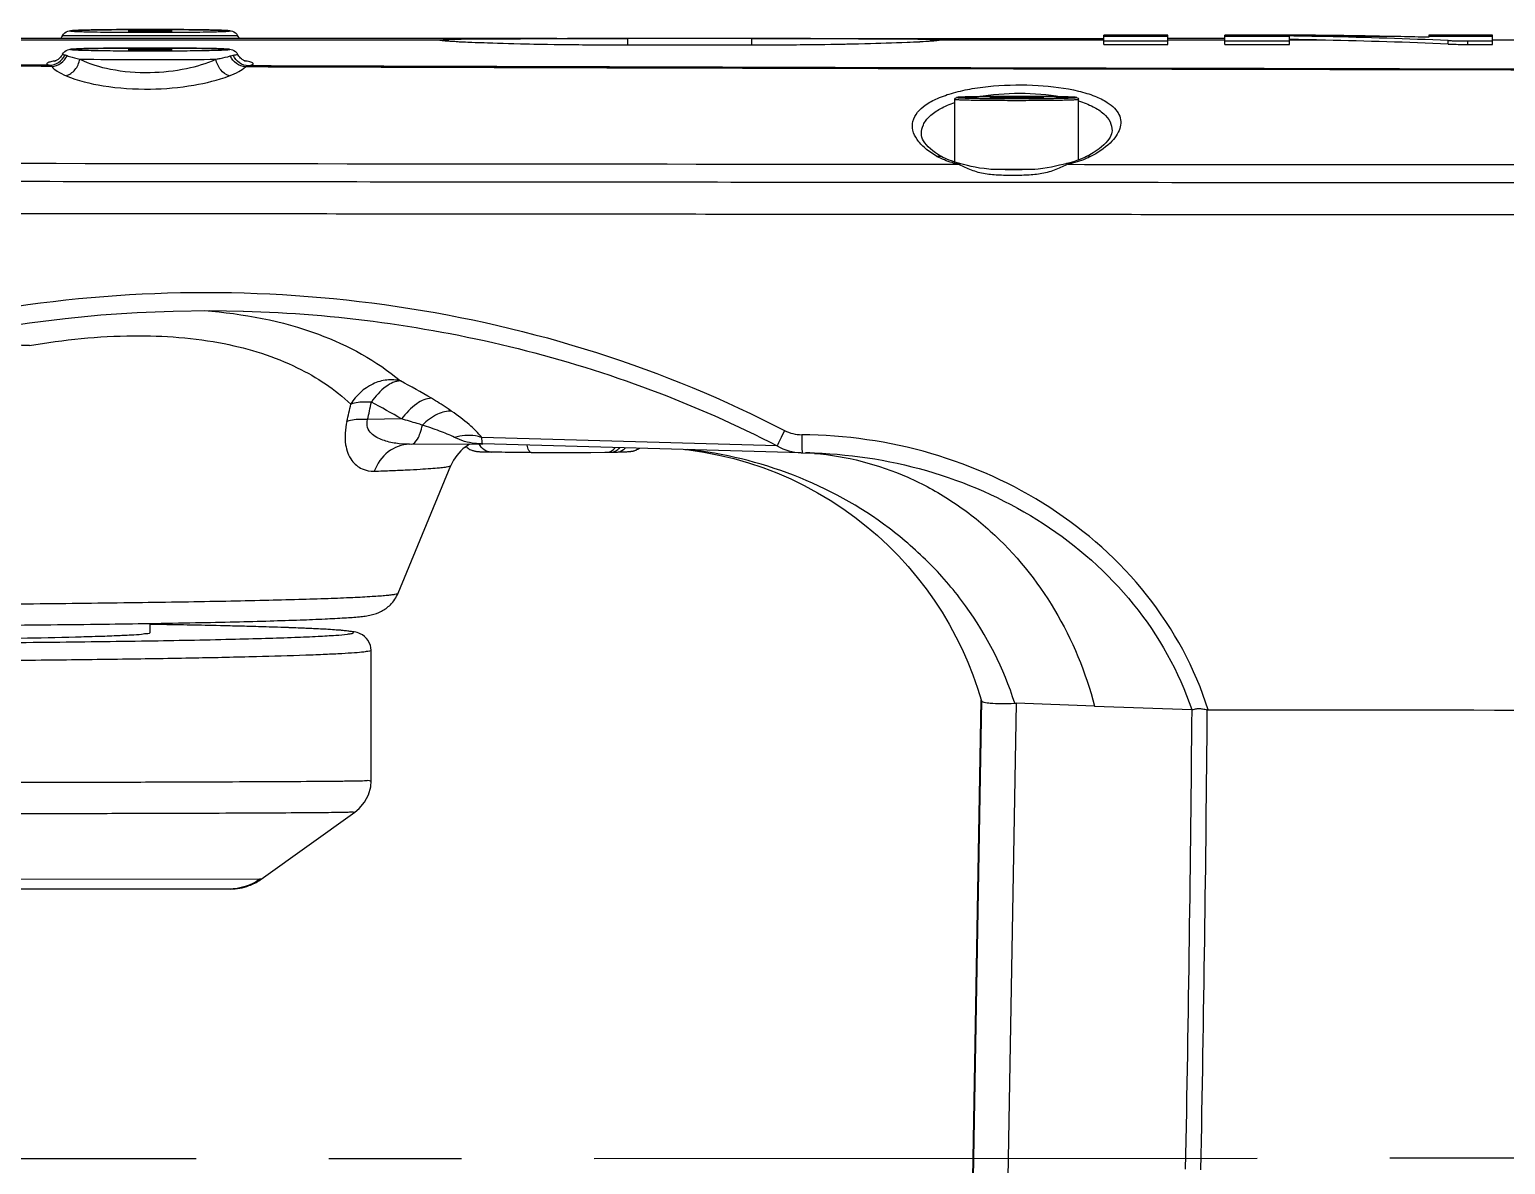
# Model space of a CAD drawing. Header units: millimetres. Extents: x 5828 to 6704, y 123 to 421.
# Drawn here: x 6379.491 to 6383.664, y 302.516 to 305.724 of the extents above; entities that cross this region are included whole.
import ezdxf

# ---------------------------------------------------------------- set-up
doc = ezdxf.new("R2010")
doc.units = ezdxf.units.MM
doc.linetypes.add('CENTER', pattern=[0.6, 0.375, -0.075, 0.075, -0.075])
doc.layers.add('中心线', color=7, linetype='Continuous')
doc.layers.add('外形图', color=7, linetype='Continuous')

msp = doc.modelspace()

# ---------------------------------------------------------------- linework, layer by layer
at = {"layer": '中心线', "linetype": 'CENTER', "ltscale": 5}
msp.add_line((6372.0871, 302.5292), (6422.6313, 302.5511), dxfattribs=at)
at = {"layer": '外形图', "linetype": 'ByBlock'}
for p, q in [((6380.982, 305.6984), (6378.4102, 305.6985)), ((6380.982, 305.6984), (6381.0124, 305.6984)), ((6381.6988, 305.6984), (6381.0124, 305.6984)), ((6381.0124, 305.6984), (6381.182, 305.6984)), ((6381.182, 305.6984), (6381.182, 305.6798)), ((6381.532, 305.6984), (6381.532, 305.6798)), ((6381.532, 305.6984), (6381.6988, 305.6984)), ((6381.6988, 305.6984), (6381.7318, 305.6984)), ((6381.7318, 305.6984), (6382.5284, 305.6984)), ((6382.5284, 305.6822), (6382.5284, 305.7083)), ((6382.7089, 305.7083), (6382.5284, 305.7083)), ((6382.7089, 305.7041), (6382.5284, 305.7041)), ((6382.7089, 305.6822), (6382.7089, 305.7083)), ((6382.8704, 305.6984), (6382.7089, 305.6984)), ((6382.8704, 305.6821), (6382.8704, 305.7083)), ((6382.9679, 305.7083), (6382.8704, 305.7083)), ((6383.0529, 305.7041), (6382.8704, 305.7041)), ((6383.0529, 305.6821), (6383.0529, 305.706)), ((6383.368, 305.7041), (6383.1546, 305.7041)), ((6383.4467, 305.7083), (6383.4467, 305.7022)), ((6383.6272, 305.7083), (6383.4467, 305.7083)), ((6383.6272, 305.7041), (6383.4467, 305.7041)), ((6383.6272, 305.6822), (6383.6272, 305.7083)), ((6380.651, 305.6941), (6378.5841, 305.6941)), ((6380.68, 305.6908), (6380.6768, 305.6911)), ((6380.6838, 305.6905), (6380.68, 305.6908)), ((6380.6883, 305.6902), (6380.6838, 305.6905)), ((6380.6934, 305.6899), (6380.6883, 305.6902)), ((6380.7025, 305.6893), (6380.6934, 305.6899)), ((6380.7132, 305.6888), (6380.7025, 305.6893)), ((6380.7305, 305.6879), (6380.7132, 305.6888)), ((6380.7514, 305.687), (6380.7305, 305.6879)), ((6380.7765, 305.6861), (6380.7514, 305.687)), ((6380.8143, 305.6849), (6380.7765, 305.6861)), ((6380.8604, 305.6836), (6380.8143, 305.6849)), ((6380.9043, 305.6826), (6380.8604, 305.6836)), ((6380.9554, 305.6816), (6380.9043, 305.6826)), ((6381.0146, 305.6808), (6380.9554, 305.6816)), ((6381.065, 305.6803), (6381.0146, 305.6808)), ((6381.1211, 305.68), (6381.065, 305.6803)), ((6381.182, 305.6798), (6381.1211, 305.68)), ((6381.5557, 305.6799), (6381.182, 305.6798)), ((6381.6027, 305.68), (6381.5557, 305.6799)), ((6381.6461, 305.6803), (6381.6027, 305.68)), ((6381.7047, 305.6809), (6381.6461, 305.6803)), ((6381.7564, 305.6816), (6381.7047, 305.6809)), ((6381.8017, 305.6824), (6381.7564, 305.6816)), ((6381.8526, 305.6836), (6381.8017, 305.6824)), ((6381.8942, 305.6847), (6381.8526, 305.6836)), ((6381.9282, 305.6858), (6381.8942, 305.6847)), ((6381.9561, 305.6868), (6381.9282, 305.6858)), ((6381.9789, 305.6877), (6381.9561, 305.6868)), ((6381.997, 305.6886), (6381.9789, 305.6877)), ((6382.0079, 305.6892), (6381.997, 305.6886)), ((6382.0171, 305.6897), (6382.0079, 305.6892)), ((6382.0247, 305.6901), (6382.0171, 305.6897)), ((6382.029, 305.6904), (6382.0247, 305.6901)), ((6382.0328, 305.6907), (6382.029, 305.6904)), ((6382.0361, 305.691), (6382.0328, 305.6907)), ((6382.0388, 305.6912), (6382.0361, 305.691)), ((6382.041, 305.6914), (6382.0388, 305.6912)), ((6382.5284, 305.6941), (6382.063, 305.6941)), ((6382.5284, 305.6922), (6382.7089, 305.6922)), ((6382.5284, 305.6822), (6382.7089, 305.6822)), ((6382.8704, 305.6941), (6382.7089, 305.6941)), ((6382.8704, 305.6921), (6383.0529, 305.6921)), ((6382.8704, 305.6821), (6383.0529, 305.6821)), ((6383.1546, 305.6941), (6383.0529, 305.6941)), ((6383.5015, 305.683), (6383.5015, 305.693)), ((6383.5577, 305.6921), (6383.6272, 305.6922)), ((6383.5577, 305.6821), (6383.5577, 305.6921)), ((6383.5577, 305.6821), (6383.6272, 305.6822)), ((6383.7458, 305.6941), (6383.6272, 305.6941)), ((6382.2075, 305.5328), (6382.282, 305.5335)), ((6382.2075, 305.5313), (6382.2075, 305.5328)), ((6382.282, 305.5305), (6382.2075, 305.5313)), ((6382.282, 305.5335), (6382.282, 305.5305)), ((6382.282, 305.5335), (6382.3564, 305.5328)), ((6382.3564, 305.5313), (6382.282, 305.5305)), ((6382.3564, 305.5328), (6382.3564, 305.5313)), ((6382.107, 305.3496), (6382.107, 305.527)), ((6382.457, 305.3554), (6382.457, 305.527)), ((6382.1046, 305.3503), (6382.1069, 305.3503)), ((6380.0946, 304.9283), (6380.0963, 304.9282)), ((6380.5428, 304.6232), (6380.4469, 304.6217)), ((6381.6052, 304.5472), (6380.7697, 304.5705)), ((6380.565, 304.5519), (6380.5657, 304.5519)), ((6380.5658, 304.5519), (6380.7697, 304.553)), ((6380.723, 304.5437), (6380.7352, 304.5528)), ((6380.7697, 304.553), (6380.7722, 304.553)), ((6381.6728, 304.5278), (6380.7722, 304.553)), ((6380.777, 304.5302), (6380.7827, 304.5301)), ((6380.7827, 304.5301), (6380.7958, 304.5297)), ((6380.9097, 304.5282), (6380.934, 304.5281)), ((6380.934, 304.5281), (6380.9991, 304.5282)), ((6380.9991, 304.5282), (6381.078, 304.5287)), ((6381.078, 304.5287), (6381.1171, 304.5291)), ((6381.1171, 304.5291), (6381.1351, 304.5294)), ((6381.1615, 304.53), (6381.1687, 304.5303)), ((6381.1687, 304.5303), (6381.1728, 304.5304)), ((6381.1728, 304.5304), (6381.1764, 304.5306)), ((6381.1764, 304.5306), (6381.1796, 304.5308)), ((6381.1796, 304.5308), (6381.1824, 304.5309)), ((6381.6713, 304.5284), (6381.6726, 304.5284)), ((6381.6726, 304.5284), (6381.6728, 304.5284)), ((6381.6726, 304.5278), (6381.7108, 304.527)), ((6380.5331, 304.1309), (6380.6823, 304.4916)), ((6379.832, 304.0193), (6379.832, 304.0453)), ((6379.9237, 304.0409), (6379.9007, 304.0414)), ((6380.457, 303.6007), (6380.457, 303.9693)), ((6382.1354, 301.1948), (6382.1814, 303.8287)), ((6382.182, 303.8271), (6382.1354, 301.1599)), ((6382.2801, 303.8196), (6382.2335, 301.1524)), ((6382.5019, 303.8115), (6382.2801, 303.8196)), ((6382.5019, 303.8115), (6382.7775, 303.8015)), ((6380.1461, 303.3224), (6380.4112, 303.5117)), ((6380.142, 303.3223), (6379.2444, 303.3215)), ((6380.132, 303.3135), (6380.1461, 303.3224)), ((6380.1461, 303.3224), (6380.142, 303.3223)), ((6380.0589, 303.2944), (6377.8609, 303.2944)), ((6380.1114, 303.304), (6380.132, 303.3135))]:
    msp.add_line(p, q, dxfattribs=at)
for points in [[(6379.5844, 305.707), (6379.5827, 305.704), (6379.5803, 305.7005), (6379.5786, 305.6984)], [(6380.0853, 305.6984), (6380.0836, 305.7005), (6380.0812, 305.704), (6380.0795, 305.707)], [(6379.5845, 305.6547), (6379.5829, 305.6519), (6379.5807, 305.6487), (6379.5784, 305.6459), (6379.5761, 305.6435), (6379.5739, 305.6414), (6379.5719, 305.6397), (6379.57, 305.6384), (6379.5682, 305.6372), (6379.5666, 305.6363), (6379.5651, 305.6355), (6379.5639, 305.6349), (6379.5629, 305.6345), (6379.5623, 305.6343), (6379.5619, 305.6342), (6379.5618, 305.6341)], [(6380.102, 305.6342), (6380.1021, 305.6341), (6380.102, 305.6342), (6380.1015, 305.6343), (6380.1008, 305.6346), (6380.0999, 305.635), (6380.0987, 305.6356), (6380.0973, 305.6363), (6380.0956, 305.6373), (6380.0939, 305.6384), (6380.0919, 305.6398), (6380.0899, 305.6415), (6380.0877, 305.6436), (6380.0855, 305.646), (6380.0832, 305.6488), (6380.081, 305.652), (6380.0794, 305.6547)], [(6380.6768, 305.6911), (6380.6742, 305.6913), (6380.6732, 305.6914), (6380.6723, 305.6915), (6380.6716, 305.6916), (6380.671, 305.6916), (6380.6706, 305.6917), (6380.6703, 305.6917), (6380.6703, 305.6917)], [(6382.0437, 305.6917), (6382.0437, 305.6917), (6382.0437, 305.6917), (6382.0435, 305.6917), (6382.0431, 305.6916), (6382.0425, 305.6916), (6382.0418, 305.6915), (6382.041, 305.6914)], [(6382.0693, 305.3648), (6382.0607, 305.3699), (6382.0523, 305.3755), (6382.0447, 305.3812), (6382.0378, 305.3869), (6382.0318, 305.3926), (6382.0266, 305.3982), (6382.0223, 305.4037), (6382.0187, 305.4092), (6382.016, 305.4145), (6382.014, 305.4197), (6382.0129, 305.4248), (6382.0125, 305.4288)], [(6382.5516, 305.4379), (6382.5513, 305.4343), (6382.5502, 305.4297), (6382.5485, 305.4248), (6382.546, 305.4198), (6382.5428, 305.4147), (6382.5388, 305.4093), (6382.534, 305.4039), (6382.5285, 305.3983), (6382.5221, 305.3926), (6382.5149, 305.3869), (6382.507, 305.3812), (6382.4983, 305.3756), (6382.489, 305.37), (6382.4796, 305.365)], [(6382.1319, 305.343), (6382.1139, 305.3476), (6382.1053, 305.3501), (6382.0976, 305.3526), (6382.0906, 305.3551), (6382.0842, 305.3576), (6382.0785, 305.3602), (6382.0734, 305.3627), (6382.0693, 305.3648)], [(6382.4796, 305.365), (6382.4742, 305.3624), (6382.4675, 305.3594), (6382.46, 305.3564), (6382.4517, 305.3535), (6382.4426, 305.3506), (6382.4325, 305.3478)], [(6382.2815, 305.3278), (6382.2653, 305.3278), (6382.2491, 305.3279), (6382.2332, 305.3282), (6382.2179, 305.3287), (6382.2035, 305.3296), (6382.1898, 305.3309), (6382.177, 305.3327), (6382.1649, 305.3349), (6382.1535, 305.3374), (6382.1425, 305.3401), (6382.1319, 305.343)], [(6382.4325, 305.3478), (6382.4131, 305.343), (6382.4026, 305.3403), (6382.3917, 305.3376), (6382.3803, 305.3351), (6382.3683, 305.3329), (6382.3556, 305.3311), (6382.3422, 305.3297), (6382.3281, 305.3288), (6382.3131, 305.3282), (6382.2976, 305.3279), (6382.2815, 305.3278)], [(6379.3913, 304.8795), (6379.4906, 304.8948), (6379.5916, 304.9075), (6379.6931, 304.9173), (6379.7951, 304.9243), (6379.8976, 304.9284), (6380.0003, 304.9297), (6380.0963, 304.9282)], [(6380.7251, 304.5453), (6380.7253, 304.5451), (6380.728, 304.5427), (6380.7308, 304.5407), (6380.7335, 304.5389), (6380.7362, 304.5374), (6380.7387, 304.5361), (6380.7411, 304.5351), (6380.7432, 304.5343), (6380.7451, 304.5337), (6380.7469, 304.5332), (6380.7486, 304.5328), (6380.7503, 304.5324), (6380.7518, 304.5321), (6380.7532, 304.5319), (6380.7546, 304.5317), (6380.7559, 304.5315), (6380.7572, 304.5314), (6380.7585, 304.5312), (6380.7598, 304.5311), (6380.7612, 304.531), (6380.7627, 304.5309), (6380.7643, 304.5308), (6380.766, 304.5307), (6380.7679, 304.5306), (6380.7699, 304.5305), (6380.7721, 304.5304), (6380.777, 304.5302)], [(6381.1503, 304.5297), (6381.153, 304.5298), (6381.1615, 304.53)], [(6381.1824, 304.5309), (6381.1837, 304.531), (6381.1849, 304.5311), (6381.186, 304.5312), (6381.1871, 304.5313), (6381.1881, 304.5314), (6381.1892, 304.5315), (6381.1902, 304.5316), (6381.1912, 304.5317), (6381.1923, 304.5318), (6381.1934, 304.532), (6381.1946, 304.5322), (6381.196, 304.5324), (6381.1974, 304.5327), (6381.1988, 304.5331), (6381.2004, 304.5335), (6381.2021, 304.534), (6381.204, 304.5347), (6381.206, 304.5355), (6381.2082, 304.5365), (6381.2106, 304.5376), (6381.2129, 304.539), (6381.2153, 304.5406), (6381.2154, 304.5406)], [(6381.3435, 304.537), (6381.355, 304.5358), (6381.3979, 304.5294), (6381.4403, 304.5212), (6381.4821, 304.5111), (6381.5233, 304.4994), (6381.5639, 304.4858), (6381.6038, 304.4706), (6381.643, 304.4536), (6381.6814, 304.435), (6381.7187, 304.4149), (6381.755, 304.3933), (6381.7901, 304.3704), (6381.824, 304.3461), (6381.8567, 304.3206), (6381.8882, 304.2938), (6381.9184, 304.2657), (6381.9474, 304.2366), (6381.9749, 304.2065), (6382.001, 304.1754), (6382.0257, 304.1435), (6382.049, 304.1107), (6382.0708, 304.0771), (6382.0912, 304.0428), (6382.1102, 304.0078), (6382.1276, 303.9722), (6382.1436, 303.9361), (6382.158, 303.8996), (6382.171, 303.8626), (6382.1821, 303.8266)], [(6380.4112, 303.5117), (6380.4232, 303.5216), (6380.4383, 303.5396), (6380.4494, 303.5606), (6380.4556, 303.5837), (6380.457, 303.6007)]]:
    msp.add_lwpolyline(points, dxfattribs=at)
for centre, radius, start, end in [((6382.9845, 286.4691), 19.2392, 89.81692, 90.04941), ((6382.9779, 288.0202), 17.6882, 88.73611, 89.77943), ((6382.764, 287.986), 17.7224, 88.73724, 89.066), ((6382.7641, 287.9823), 17.7161, 88.73724, 89.06612), ((6382.7636, 287.9679), 17.7405, 87.616, 88.73707), ((6382.9777, 288.0109), 17.6975, 88.48145, 88.73615), ((6380.6509, 305.5938), 0.1003, 78.839, 89.9867), ((6380.651, 305.5941), 0.1, 76.5227, 78.8259), ((6382.063, 305.5941), 0.1, 101.1683, 103.4737), ((6382.063, 305.5938), 0.1003, 90.0133, 101.1552), ((6382.7637, 287.9642), 17.7342, 87.61561, 88.73707), ((6379.6038, 305.3777), 0.2609, 98.4005, 99.3094), ((6380.0601, 305.3773), 0.2613, 80.7194, 81.5909), ((6382.2798, 314.3184), 8.9894, 269.54829, 270.01411), ((6382.2821, 315.0673), 9.7383, 269.99895, 270.30107), ((6379.6506, 303.0354), 1.9143, 59.3147, 62.3222), ((6365.962, 307.9827), 14.8139, 346.86484, 347.05921), ((6365.2044, 307.9455), 15.6007, 347.69837, 347.8831), ((6379.593, 303.0226), 1.8612, 59.3146, 62.3222), ((6380.7963, 304.4445), 0.1233, 126.466, 157.5862), ((6381.0811, 307.2453), 2.7165, 271.1389, 271.4598), ((6381.6417, 303.7156), 0.8134, 85.1833, 86.9424), ((6269.5475, 304.7338), 113.2339, 358.870815, 359.528263), ((6269.411, 304.7346), 113.4136, 358.871466, 359.528456), ((6380.0587, 303.445), 0.1506, 290.511, 304.1117), ((6380.0599, 303.443), 0.1482, 304.1448, 305.5376)]:
    msp.add_arc(centre, radius, start, end, dxfattribs=at)
for points, knots in [([(6379.5844, 305.707), (6379.5875, 305.7127), (6379.5952, 305.719), (6379.6058, 305.7207), (6379.6125, 305.7212), (6379.6237, 305.7218), (6379.6423, 305.7224), (6379.6701, 305.723), (6379.7044, 305.7235), (6379.7591, 305.7241), (6379.8022, 305.7242), (6379.832, 305.7242)], [0, 0, 0, 0, 0.076467, 0.104741, 0.127407, 0.156383, 0.237706, 0.349286, 0.487212, 0.646034, 1, 1, 1, 1]), ([(6379.5844, 305.707), (6379.587, 305.7073), (6379.5922, 305.7071), (6379.6025, 305.7073), (6379.6205, 305.7072), (6379.6463, 305.7073), (6379.6773, 305.7073), (6379.7185, 305.7073), (6379.7701, 305.7073), (6379.8113, 305.7073), (6379.832, 305.7073)], [0, 0, 0, 0, 0.031243, 0.062493, 0.124994, 0.249995, 0.374996, 0.499997, 0.749998, 1, 1, 1, 1]), ([(6379.832, 305.7242), (6379.8032, 305.7242), (6379.7496, 305.724), (6379.6887, 305.7234), (6379.6457, 305.7225), (6379.6281, 305.7221), (6379.5968, 305.7203), (6379.6281, 305.7184), (6379.6457, 305.7181), (6379.6887, 305.7171), (6379.7496, 305.7165), (6379.8032, 305.7163), (6379.832, 305.7163)], [0, 0, 0, 0, 0.191267, 0.353426, 0.415597, 0.461809, 0.5, 0.538191, 0.584403, 0.646574, 0.808733, 1, 1, 1, 1]), ([(6379.8945, 305.7203), (6379.8945, 305.7204), (6379.8939, 305.7204), (6379.8931, 305.7205), (6379.8916, 305.7206), (6379.8885, 305.7208), (6379.8833, 305.7209), (6379.8756, 305.7211), (6379.8662, 305.7212), (6379.8515, 305.7213), (6379.832, 305.7214), (6379.8124, 305.7213), (6379.7977, 305.7212), (6379.7883, 305.7211), (6379.7807, 305.7209), (6379.7754, 305.7208), (6379.7724, 305.7206), (6379.7708, 305.7205), (6379.7701, 305.7204), (6379.7695, 305.7204), (6379.7695, 305.7203)], [0, 0, 0, 0, 0.002554, 0.009799, 0.021743, 0.038283, 0.084485, 0.146644, 0.222375, 0.308771, 0.5, 0.691229, 0.777625, 0.853356, 0.915515, 0.961717, 0.978257, 0.990201, 0.997446, 1, 1, 1, 1]), ([(6379.7695, 305.7203), (6379.7695, 305.7202), (6379.7701, 305.7202), (6379.7708, 305.72), (6379.7724, 305.7199), (6379.7754, 305.7198), (6379.7807, 305.7196), (6379.7883, 305.7195), (6379.7977, 305.7193), (6379.8124, 305.7192), (6379.832, 305.7191), (6379.8515, 305.7192), (6379.8662, 305.7193), (6379.8756, 305.7195), (6379.8833, 305.7196), (6379.8885, 305.7198), (6379.8916, 305.7199), (6379.8931, 305.72), (6379.8939, 305.7202), (6379.8945, 305.7202), (6379.8945, 305.7203)], [0, 0, 0, 0, 0.002554, 0.009799, 0.021743, 0.038283, 0.084485, 0.146644, 0.222375, 0.308771, 0.5, 0.691229, 0.777625, 0.853356, 0.915515, 0.961717, 0.978257, 0.990201, 0.997446, 1, 1, 1, 1]), ([(6379.832, 305.7242), (6379.8617, 305.7242), (6379.9048, 305.7241), (6379.9595, 305.7235), (6379.9938, 305.723), (6380.0216, 305.7224), (6380.0403, 305.7218), (6380.0514, 305.7212), (6380.0581, 305.7207), (6380.0687, 305.719), (6380.0765, 305.7127), (6380.0795, 305.707)], [0, 0, 0, 0, 0.353974, 0.512799, 0.650725, 0.762305, 0.843624, 0.872598, 0.895262, 0.923546, 1, 1, 1, 1]), ([(6379.832, 305.7163), (6379.8607, 305.7163), (6379.9144, 305.7165), (6379.9753, 305.7171), (6380.0183, 305.7181), (6380.0359, 305.7184), (6380.0671, 305.7203), (6380.0359, 305.7221), (6380.0183, 305.7225), (6379.9753, 305.7234), (6379.9144, 305.724), (6379.8607, 305.7242), (6379.832, 305.7242)], [0, 0, 0, 0, 0.191267, 0.353426, 0.415597, 0.461809, 0.5, 0.538191, 0.584403, 0.646574, 0.808733, 1, 1, 1, 1]), ([(6379.832, 305.7073), (6379.848, 305.7073), (6379.8796, 305.7073), (6379.9253, 305.7073), (6379.9675, 305.7073), (6379.9997, 305.7073), (6380.0225, 305.7073), (6380.0369, 305.7073), (6380.0494, 305.7073), (6380.0598, 305.7072), (6380.0679, 305.7072), (6380.0734, 305.7072), (6380.0765, 305.7071), (6380.0781, 305.7071), (6380.0789, 305.707), (6380.0794, 305.7071), (6380.0795, 305.707)], [0, 0, 0, 0, 0.194738, 0.382033, 0.554723, 0.706194, 0.772117, 0.830628, 0.881164, 0.923234, 0.956429, 0.980428, 0.988902, 0.994996, 0.998697, 1, 1, 1, 1]), ([(6380.651, 305.6941), (6380.651, 305.6946), (6380.6539, 305.6948), (6380.6574, 305.6956), (6380.6651, 305.6959), (6380.6749, 305.6964), (6380.6877, 305.6968), (6380.7032, 305.6972), (6380.7213, 305.6975), (6380.7504, 305.6978), (6380.7924, 305.6981), (6380.849, 305.6983), (6380.9129, 305.6984), (6380.9578, 305.6984), (6380.9813, 305.6984)], [0, 0, 0, 0, 0.004842, 0.018105, 0.039934, 0.0703, 0.109069, 0.156009, 0.210877, 0.273394, 0.419906, 0.592441, 0.787207, 1, 1, 1, 1]), ([(6381.7326, 305.6984), (6381.7561, 305.6984), (6381.801, 305.6984), (6381.8649, 305.6983), (6381.9215, 305.6981), (6381.9636, 305.6978), (6381.9926, 305.6975), (6382.0108, 305.6972), (6382.0262, 305.6968), (6382.0391, 305.6964), (6382.0489, 305.6959), (6382.0566, 305.6956), (6382.0601, 305.6948), (6382.063, 305.6946), (6382.063, 305.6941)], [0, 0, 0, 0, 0.212793, 0.407556, 0.580096, 0.726608, 0.789121, 0.843995, 0.890939, 0.929703, 0.960059, 0.981886, 0.995154, 1, 1, 1, 1]), ([(6379.5845, 305.6547), (6379.5842, 305.6542), (6379.5877, 305.6527), (6379.5893, 305.6526), (6379.591, 305.6523)], [0, 0, 0, 0, 0.249986, 1, 1, 1, 1]), ([(6379.5845, 305.6547), (6379.5875, 305.6604), (6379.5953, 305.6667), (6379.6058, 305.6684), (6379.6125, 305.6689), (6379.6237, 305.6695), (6379.6423, 305.6701), (6379.6701, 305.6707), (6379.7045, 305.6712), (6379.7591, 305.6717), (6379.8022, 305.6718), (6379.832, 305.6718)], [0, 0, 0, 0, 0.076308, 0.104463, 0.127148, 0.156154, 0.237538, 0.34917, 0.487136, 0.645989, 1, 1, 1, 1]), ([(6379.832, 305.6718), (6379.8032, 305.6718), (6379.7496, 305.6716), (6379.6887, 305.6711), (6379.6457, 305.6701), (6379.6281, 305.6697), (6379.5968, 305.6679), (6379.6281, 305.6661), (6379.6457, 305.6657), (6379.6887, 305.6647), (6379.7496, 305.6642), (6379.8032, 305.664), (6379.832, 305.664)], [0, 0, 0, 0, 0.191267, 0.353426, 0.415597, 0.461809, 0.5, 0.538191, 0.584403, 0.646574, 0.808733, 1, 1, 1, 1]), ([(6379.8945, 305.6679), (6379.8945, 305.668), (6379.8939, 305.668), (6379.8931, 305.6682), (6379.8916, 305.6682), (6379.8885, 305.6684), (6379.8833, 305.6685), (6379.8756, 305.6687), (6379.8662, 305.6688), (6379.8515, 305.669), (6379.832, 305.669), (6379.8124, 305.669), (6379.7977, 305.6688), (6379.7883, 305.6687), (6379.7807, 305.6685), (6379.7754, 305.6684), (6379.7724, 305.6682), (6379.7708, 305.6682), (6379.7701, 305.668), (6379.7695, 305.668), (6379.7695, 305.6679)], [0, 0, 0, 0, 0.002554, 0.009799, 0.021743, 0.038283, 0.084485, 0.146644, 0.222375, 0.308771, 0.5, 0.691229, 0.777625, 0.853356, 0.915515, 0.961717, 0.978257, 0.990201, 0.997446, 1, 1, 1, 1]), ([(6379.7695, 305.6679), (6379.7695, 305.6678), (6379.7701, 305.6678), (6379.7708, 305.6676), (6379.7724, 305.6676), (6379.7754, 305.6674), (6379.7807, 305.6673), (6379.7883, 305.6671), (6379.7977, 305.667), (6379.8124, 305.6668), (6379.832, 305.6668), (6379.8515, 305.6668), (6379.8662, 305.667), (6379.8756, 305.6671), (6379.8833, 305.6673), (6379.8885, 305.6674), (6379.8916, 305.6676), (6379.8931, 305.6676), (6379.8939, 305.6678), (6379.8945, 305.6678), (6379.8945, 305.6679)], [0, 0, 0, 0, 0.002554, 0.009799, 0.021743, 0.038283, 0.084485, 0.146644, 0.222375, 0.308771, 0.5, 0.691229, 0.777625, 0.853356, 0.915515, 0.961717, 0.978257, 0.990201, 0.997446, 1, 1, 1, 1]), ([(6379.832, 305.6718), (6379.8617, 305.6718), (6379.9048, 305.6717), (6379.9595, 305.6712), (6379.9938, 305.6707), (6380.0216, 305.6701), (6380.0402, 305.6695), (6380.0514, 305.6689), (6380.0581, 305.6684), (6380.0687, 305.6667), (6380.0764, 305.6604), (6380.0794, 305.6547)], [0, 0, 0, 0, 0.354019, 0.512876, 0.650843, 0.762474, 0.843855, 0.87286, 0.895544, 0.923707, 1, 1, 1, 1]), ([(6379.832, 305.664), (6379.8607, 305.664), (6379.9144, 305.6642), (6379.9753, 305.6647), (6380.0183, 305.6657), (6380.0359, 305.6661), (6380.0671, 305.6679), (6380.0359, 305.6697), (6380.0183, 305.6701), (6379.9753, 305.6711), (6379.9144, 305.6716), (6379.8607, 305.6718), (6379.832, 305.6718)], [0, 0, 0, 0, 0.191267, 0.353426, 0.415597, 0.461809, 0.5, 0.538191, 0.584403, 0.646574, 0.808733, 1, 1, 1, 1]), ([(6380.0669, 305.6515), (6380.0702, 305.6519), (6380.0744, 305.6528), (6380.0785, 305.6534), (6380.0796, 305.6545), (6380.0794, 305.6547)], [0, 0, 0, 0, 0.748904, 0.929683, 1, 1, 1, 1]), ([(6380.6701, 305.6913), (6380.6673, 305.6915), (6380.6626, 305.6919), (6380.6563, 305.6925), (6380.6533, 305.6933), (6380.651, 305.6936), (6380.651, 305.6941)], [0, 0, 0, 0, 0.430353, 0.740218, 0.929262, 1, 1, 1, 1]), ([(6381.182, 305.6798), (6381.1253, 305.6798), (6381.018, 305.6804), (6380.8713, 305.6829), (6380.7573, 305.6865), (6380.694, 305.6893), (6380.6701, 305.6913)], [0, 0, 0, 0, 0.331867, 0.628704, 0.859406, 1, 1, 1, 1]), ([(6382.0439, 305.6913), (6382.02, 305.6893), (6381.9566, 305.6865), (6381.8426, 305.6829), (6381.6959, 305.6804), (6381.5886, 305.6798), (6381.532, 305.6798)], [0, 0, 0, 0, 0.140583, 0.371279, 0.668122, 1, 1, 1, 1]), ([(6382.063, 305.6941), (6382.063, 305.6936), (6382.0606, 305.6933), (6382.0576, 305.6925), (6382.0513, 305.6919), (6382.0467, 305.6915), (6382.0439, 305.6913)], [0, 0, 0, 0, 0.070695, 0.259646, 0.569506, 1, 1, 1, 1]), ([(6383.5015, 305.693), (6383.5053, 305.6929), (6383.524, 305.6923), (6383.5428, 305.6921), (6383.5577, 305.6921)], [0, 0, 0, 0, 0.202964, 1, 1, 1, 1]), ([(6383.5015, 305.683), (6383.5053, 305.6829), (6383.524, 305.6823), (6383.5428, 305.6821), (6383.5577, 305.6821)], [0, 0, 0, 0, 0.202965, 1, 1, 1, 1]), ([(6379.5616, 305.6352), (6379.5591, 305.6348), (6379.5546, 305.6339), (6379.5487, 305.6326), (6379.5443, 305.6311), (6379.5415, 305.6298), (6379.5398, 305.628), (6379.5409, 305.6258), (6379.5435, 305.6245), (6379.5456, 305.6236), (6379.547, 305.6232)], [0, 0, 0, 0, 0.239336, 0.430734, 0.574021, 0.670858, 0.729149, 0.78165, 0.868064, 1, 1, 1, 1]), ([(6379.547, 305.6232), (6379.5561, 305.6234), (6379.5746, 305.6291), (6379.5872, 305.644), (6379.591, 305.6523)], [0, 0, 0, 0, 0.496593, 1, 1, 1, 1]), ([(6379.547, 305.6232), (6379.5488, 305.6229), (6379.5512, 305.6218), (6379.5533, 305.6204), (6379.5539, 305.62)], [0, 0, 0, 0, 0.725362, 1, 1, 1, 1]), ([(6379.5539, 305.62), (6379.563, 305.6207), (6379.5812, 305.6272), (6379.5936, 305.642), (6379.5975, 305.6503)], [0, 0, 0, 0, 0.499042, 1, 1, 1, 1]), ([(6379.5539, 305.62), (6379.5582, 305.6145), (6379.5712, 305.6044), (6379.5857, 305.5972), (6379.5942, 305.5937)], [0, 0, 0, 0, 0.429376, 1, 1, 1, 1]), ([(6379.591, 305.6523), (6379.5915, 305.6523), (6379.5937, 305.6518), (6379.5959, 305.651), (6379.5975, 305.6503)], [0, 0, 0, 0, 0.221509, 1, 1, 1, 1]), ([(6379.5942, 305.5937), (6379.604, 305.5961), (6379.6225, 305.6094), (6379.6314, 305.6297), (6379.6332, 305.6407)], [0, 0, 0, 0, 0.476383, 1, 1, 1, 1]), ([(6379.5975, 305.6503), (6379.5996, 305.6493), (6379.6112, 305.6451), (6379.6234, 305.6425), (6379.6332, 305.6407)], [0, 0, 0, 0, 0.190179, 1, 1, 1, 1]), ([(6379.6332, 305.6407), (6379.6603, 305.6269), (6379.7264, 305.6074), (6379.7944, 305.6021), (6379.832, 305.6028)], [0, 0, 0, 0, 0.447269, 1, 1, 1, 1]), ([(6379.6332, 305.6407), (6379.6465, 305.6404), (6379.7127, 305.6393), (6379.779, 305.639), (6379.832, 305.639)], [0, 0, 0, 0, 0.200349, 1, 1, 1, 1]), ([(6379.832, 305.6028), (6379.8666, 305.6034), (6379.9302, 305.6102), (6379.9918, 305.6284), (6380.0182, 305.6404)], [0, 0, 0, 0, 0.543556, 1, 1, 1, 1]), ([(6379.832, 305.639), (6379.8493, 305.639), (6379.9114, 305.6391), (6379.9735, 305.6396), (6380.0182, 305.6404)], [0, 0, 0, 0, 0.279822, 1, 1, 1, 1]), ([(6380.0182, 305.6404), (6380.0222, 305.6411), (6380.0358, 305.6435), (6380.0493, 305.6465), (6380.0585, 305.6495)], [0, 0, 0, 0, 0.29732, 1, 1, 1, 1]), ([(6380.0559, 305.5933), (6380.0465, 305.5957), (6380.0287, 305.6095), (6380.0201, 305.6295), (6380.0182, 305.6404)], [0, 0, 0, 0, 0.468303, 1, 1, 1, 1]), ([(6380.0559, 305.5933), (6380.0651, 305.5967), (6380.0812, 305.6037), (6380.0961, 305.6132), (6380.1018, 305.6183)], [0, 0, 0, 0, 0.562027, 1, 1, 1, 1]), ([(6380.0585, 305.6495), (6380.0593, 305.6498), (6380.062, 305.6506), (6380.0648, 305.6512), (6380.0669, 305.6515)], [0, 0, 0, 0, 0.271419, 1, 1, 1, 1]), ([(6380.1018, 305.6183), (6380.0928, 305.6191), (6380.0746, 305.6261), (6380.0624, 305.6411), (6380.0585, 305.6495)], [0, 0, 0, 0, 0.494652, 1, 1, 1, 1]), ([(6380.1102, 305.6214), (6380.1012, 305.6216), (6380.0826, 305.6278), (6380.0706, 305.643), (6380.0669, 305.6515)], [0, 0, 0, 0, 0.493205, 1, 1, 1, 1]), ([(6380.1018, 305.6183), (6380.1025, 305.6187), (6380.1052, 305.6201), (6380.1081, 305.621), (6380.1102, 305.6214)], [0, 0, 0, 0, 0.267433, 1, 1, 1, 1]), ([(6388.2795, 305.6053), (6387.9386, 305.6058), (6387.257, 305.6056), (6385.8937, 305.6067), (6384.1899, 305.6086), (6382.1457, 305.6126), (6380.783, 305.6162), (6380.1018, 305.6183)], [0, 0, 0, 0, 0.125037, 0.250071, 0.500112, 0.750098, 1, 1, 1, 1]), ([(6380.1102, 305.6214), (6380.1124, 305.6219), (6380.1162, 305.6228), (6380.1205, 305.6246), (6380.1236, 305.6261), (6380.1238, 305.629), (6380.1207, 305.6306), (6380.114, 305.6332), (6380.1073, 305.6344), (6380.1023, 305.6352)], [0, 0, 0, 0, 0.174949, 0.297985, 0.372282, 0.418161, 0.48872, 0.607359, 1, 1, 1, 1]), ([(6388.2795, 305.6075), (6387.5985, 305.6077), (6386.2366, 305.608), (6383.5135, 305.6118), (6381.4714, 305.617), (6380.1102, 305.6214)], [0, 0, 0, 0, 0.250074, 0.500117, 1, 1, 1, 1]), ([(6379.5942, 305.5937), (6379.6275, 305.5796), (6379.707, 305.5605), (6379.788, 305.5552), (6379.8327, 305.5559)], [0, 0, 0, 0, 0.446944, 1, 1, 1, 1]), ([(6379.8327, 305.5559), (6379.8738, 305.5565), (6379.9495, 305.5631), (6380.0236, 305.5811), (6380.0559, 305.5933)], [0, 0, 0, 0, 0.543773, 1, 1, 1, 1]), ([(6382.0566, 305.3654), (6382.0448, 305.3722), (6382.024, 305.3861), (6382.0001, 305.4111), (6381.9869, 305.4378), (6381.9865, 305.4764), (6382.0176, 305.5095), (6382.06, 305.5315), (6382.105, 305.5469), (6382.1579, 305.5582), (6382.2379, 305.568), (6382.3388, 305.5691), (6382.4353, 305.5573), (6382.5003, 305.538), (6382.5269, 305.5254), (6382.538, 305.5182)], [0, 0, 0, 0, 0.056909, 0.104095, 0.14329, 0.178457, 0.258904, 0.313996, 0.380226, 0.456522, 0.540444, 0.716729, 0.877907, 0.944691, 1, 1, 1, 1]), ([(6382.107, 305.527), (6382.107, 305.533), (6382.1251, 305.533), (6382.1407, 305.5338), (6382.1727, 305.5343), (6382.2194, 305.5349), (6382.2601, 305.535), (6382.282, 305.535)], [0, 0, 0, 0, 0.10226, 0.190991, 0.311196, 0.626641, 1, 1, 1, 1]), ([(6382.282, 305.535), (6382.2603, 305.535), (6382.2172, 305.5347), (6382.1721, 305.5346), (6382.0834, 305.532), (6382.1721, 305.5295), (6382.2172, 305.5293), (6382.2603, 305.529), (6382.282, 305.529)], [0, 0, 0, 0, 0.191288, 0.353465, 0.5, 0.646535, 0.808712, 1, 1, 1, 1]), ([(6382.172, 305.5343), (6382.2112, 305.5412), (6382.2904, 305.5469), (6382.3696, 305.5411), (6382.4082, 305.534)], [0, 0, 0, 0, 0.503796, 1, 1, 1, 1]), ([(6382.282, 305.535), (6382.3039, 305.535), (6382.3446, 305.5349), (6382.3912, 305.5343), (6382.4232, 305.5338), (6382.4389, 305.533), (6382.457, 305.533), (6382.457, 305.527)], [0, 0, 0, 0, 0.373375, 0.688828, 0.809031, 0.897758, 1, 1, 1, 1]), ([(6382.282, 305.529), (6382.3037, 305.529), (6382.3468, 305.5293), (6382.3919, 305.5295), (6382.4805, 305.532), (6382.3919, 305.5346), (6382.3468, 305.5347), (6382.3037, 305.535), (6382.282, 305.535)], [0, 0, 0, 0, 0.191288, 0.353465, 0.5, 0.646535, 0.808712, 1, 1, 1, 1]), ([(6382.0125, 305.4288), (6382.0124, 305.4377), (6382.0167, 305.4569), (6382.0365, 305.4818), (6382.0676, 305.5028), (6382.0928, 305.5133), (6382.1069, 305.5181)], [0, 0, 0, 0, 0.192807, 0.410301, 0.676151, 1, 1, 1, 1]), ([(6382.107, 305.527), (6382.107, 305.5267), (6382.1087, 305.5267), (6382.1107, 305.5263), (6382.1151, 305.5261), (6382.1208, 305.5258), (6382.1281, 305.5256), (6382.1408, 305.5252), (6382.1598, 305.5248), (6382.186, 305.5244), (6382.2159, 305.5242), (6382.2483, 305.524), (6382.2706, 305.524), (6382.282, 305.524)], [0, 0, 0, 0, 0.005107, 0.019597, 0.043486, 0.076566, 0.118528, 0.168971, 0.293288, 0.44475, 0.617541, 0.805025, 1, 1, 1, 1]), ([(6382.282, 305.524), (6382.2933, 305.524), (6382.3157, 305.524), (6382.3481, 305.5242), (6382.3779, 305.5244), (6382.4041, 305.5248), (6382.4232, 305.5252), (6382.4358, 305.5256), (6382.4432, 305.5258), (6382.4488, 305.5261), (6382.4533, 305.5263), (6382.4552, 305.5267), (6382.457, 305.5267), (6382.457, 305.527)], [0, 0, 0, 0, 0.194975, 0.382459, 0.55525, 0.706712, 0.831029, 0.881472, 0.923434, 0.956514, 0.980403, 0.994893, 1, 1, 1, 1]), ([(6382.457, 305.5223), (6382.4711, 305.518), (6382.4962, 305.5085), (6382.5274, 305.4889), (6382.5474, 305.4651), (6382.5517, 305.4465), (6382.5516, 305.4379)], [0, 0, 0, 0, 0.327257, 0.593715, 0.809328, 1, 1, 1, 1]), ([(6382.538, 305.5182), (6382.5454, 305.5135), (6382.5582, 305.5035), (6382.572, 305.485), (6382.5776, 305.4643), (6382.5744, 305.443), (6382.5634, 305.4221), (6382.5374, 305.3927), (6382.5105, 305.3754), (6382.4906, 305.3651)], [0, 0, 0, 0, 0.127604, 0.235202, 0.332221, 0.430996, 0.542332, 0.672807, 1, 1, 1, 1]), ([(6382.0566, 305.3654), (6382.0577, 305.3658), (6382.0619, 305.367), (6382.0666, 305.3664), (6382.0693, 305.3648)], [0, 0, 0, 0, 0.272075, 1, 1, 1, 1]), ([(6382.1159, 305.3434), (6382.1103, 305.3447), (6382.09, 305.3503), (6382.07, 305.3578), (6382.0566, 305.3654)], [0, 0, 0, 0, 0.271758, 1, 1, 1, 1]), ([(6382.4906, 305.3651), (6382.4861, 305.3628), (6382.4658, 305.3535), (6382.4443, 305.3471), (6382.4275, 305.3431)], [0, 0, 0, 0, 0.229126, 1, 1, 1, 1]), ([(6382.4906, 305.3651), (6382.4897, 305.3655), (6382.4861, 305.3666), (6382.482, 305.3662), (6382.4796, 305.365)], [0, 0, 0, 0, 0.274422, 1, 1, 1, 1]), ([(6378.6075, 305.3476), (6378.8997, 305.3471), (6380.0692, 305.3451), (6381.2386, 305.344), (6382.1159, 305.3434)], [0, 0, 0, 0, 0.249859, 1, 1, 1, 1]), ([(6382.1159, 305.3434), (6382.1164, 305.3438), (6382.1182, 305.3451), (6382.1207, 305.3458), (6382.1223, 305.3454)], [0, 0, 0, 0, 0.295747, 1, 1, 1, 1]), ([(6382.4275, 305.3431), (6382.4159, 305.3384), (6382.3922, 305.327), (6382.3535, 305.3155), (6382.3121, 305.3119), (6382.2705, 305.3116), (6382.229, 305.3119), (6382.1879, 305.3156), (6382.1499, 305.327), (6382.127, 305.3386), (6382.1159, 305.3434)], [0, 0, 0, 0, 0.117283, 0.244887, 0.374092, 0.503341, 0.632512, 0.761208, 0.886986, 1, 1, 1, 1]), ([(6382.4275, 305.3431), (6382.4271, 305.3435), (6382.4257, 305.3448), (6382.4236, 305.3455), (6382.4223, 305.3452)], [0, 0, 0, 0, 0.307918, 1, 1, 1, 1]), ([(6382.4275, 305.3431), (6382.9151, 305.3428), (6383.6464, 305.3423), (6384.6217, 305.3417), (6385.3532, 305.3414), (6386.0848, 305.3411), (6386.6945, 305.3407), (6387.1823, 305.3407), (6387.5481, 305.3402), (6387.914, 305.3414), (6388.1578, 305.3323), (6388.2795, 305.3236)], [0, 0, 0, 0, 0.249928, 0.374917, 0.499919, 0.624932, 0.749952, 0.812465, 0.874979, 0.937492, 1, 1, 1, 1]), ([(6378.605, 305.2963), (6379.0074, 305.2957), (6379.8126, 305.2947), (6381.0206, 305.2935), (6382.2291, 305.2925), (6383.438, 305.2917), (6384.4456, 305.2912), (6385.2518, 305.2908), (6385.8566, 305.2906), (6386.4614, 305.2903), (6386.9653, 305.2902), (6387.3686, 305.2899), (6387.671, 305.2904), (6387.9734, 305.2893), (6388.1749, 305.2807), (6388.2754, 305.273)], [0, 0, 0, 0, 0.124847, 0.249763, 0.374733, 0.499743, 0.624783, 0.687311, 0.749844, 0.81238, 0.87492, 0.90619, 0.937461, 0.968732, 1, 1, 1, 1]), ([(6376.3729, 305.2442), (6376.3728, 305.2431), (6376.3776, 305.2416), (6376.3844, 305.2401), (6376.398, 305.2383), (6376.4157, 305.2365), (6376.4389, 305.2347), (6376.467, 305.233), (6376.5001, 305.2312), (6376.554, 305.2288), (6376.6331, 305.2259), (6376.7416, 305.2227), (6376.8674, 305.2197), (6377.0094, 305.217), (6377.1661, 305.2145), (6377.4003, 305.2114), (6377.718, 305.2084), (6378.1205, 305.2062), (6378.5406, 305.2055), (6378.9674, 305.2051), (6379.3953, 305.2046), (6379.8232, 305.2041), (6380.3939, 305.2036), (6381.1075, 305.2029), (6381.964, 305.2022), (6382.8207, 305.2016), (6383.6775, 305.2011), (6384.5345, 305.2007), (6385.6774, 305.2002), (6387.1061, 305.1997), (6388.2492, 305.1994), (6388.8207, 305.1993)], [0, 0, 0, 0, 0.000253, 0.000894, 0.001943, 0.0034, 0.005262, 0.007526, 0.010189, 0.013246, 0.020517, 0.029265, 0.039407, 0.050847, 0.06348, 0.077185, 0.10729, 0.140033, 0.174172, 0.20853, 0.242896, 0.277269, 0.311649, 0.380427, 0.449225, 0.518041, 0.586869, 0.655709, 0.724557, 0.862271, 1, 1, 1, 1]), ([(6379.3799, 304.9301), (6379.758, 304.994), (6380.5386, 305.0019), (6381.2856, 304.7676), (6381.6257, 304.5906)], [0, 0, 0, 0, 0.500079, 1, 1, 1, 1]), ([(6379.9859, 304.9295), (6380.0951, 304.9212), (6380.2931, 304.885), (6380.4718, 304.7881), (6380.5398, 304.7306)], [0, 0, 0, 0, 0.551602, 1, 1, 1, 1]), ([(6380.0963, 304.9282), (6380.3572, 304.9208), (6380.8789, 304.8504), (6381.3733, 304.667), (6381.6052, 304.5472)], [0, 0, 0, 0, 0.50001, 1, 1, 1, 1]), ([(6379.4911, 304.8309), (6379.4339, 304.832), (6379.3474, 304.8325), (6379.2461, 304.8314), (6379.1871, 304.8299), (6379.1573, 304.8287), (6379.1424, 304.8276)], [0, 0, 0, 0, 0.491817, 0.743997, 0.871493, 1, 1, 1, 1]), ([(6379.4911, 304.8309), (6379.5879, 304.8474), (6379.772, 304.8664), (6380.0298, 304.8477), (6380.2417, 304.782), (6380.3551, 304.707), (6380.3997, 304.6652)], [0, 0, 0, 0, 0.309036, 0.579758, 0.807843, 1, 1, 1, 1]), ([(6380.5398, 304.7306), (6380.5273, 304.7339), (6380.5001, 304.7354), (6380.447, 304.72), (6380.414, 304.6894), (6380.3997, 304.6652)], [0, 0, 0, 0, 0.236218, 0.485115, 1, 1, 1, 1]), ([(6380.5398, 304.7306), (6380.5253, 304.731), (6380.4917, 304.7138), (6380.469, 304.6875), (6380.4575, 304.6708)], [0, 0, 0, 0, 0.417938, 1, 1, 1, 1]), ([(6380.4575, 304.6708), (6380.452, 304.6711), (6380.4326, 304.6715), (6380.4129, 304.6696), (6380.3997, 304.6652)], [0, 0, 0, 0, 0.283975, 1, 1, 1, 1]), ([(6380.6275, 304.6816), (6380.6128, 304.682), (6380.5789, 304.6652), (6380.555, 304.6396), (6380.5428, 304.6232)], [0, 0, 0, 0, 0.418527, 1, 1, 1, 1]), ([(6380.6852, 304.6447), (6380.6806, 304.6479), (6380.6617, 304.6607), (6380.6423, 304.6728), (6380.6275, 304.6816)], [0, 0, 0, 0, 0.244307, 1, 1, 1, 1]), ([(6380.3883, 304.6163), (6380.3833, 304.5948), (6380.3796, 304.5559), (6380.3972, 304.5066), (6380.4292, 304.4795), (6380.4541, 304.4752), (6380.4658, 304.4756)], [0, 0, 0, 0, 0.354808, 0.611074, 0.811878, 1, 1, 1, 1]), ([(6380.4469, 304.6217), (6380.4413, 304.622), (6380.4217, 304.6225), (6380.4017, 304.6207), (6380.3883, 304.6163)], [0, 0, 0, 0, 0.284673, 1, 1, 1, 1]), ([(6380.5657, 304.5519), (6380.5527, 304.5518), (6380.527, 304.5534), (6380.4955, 304.5605), (6380.4724, 304.5707), (6380.4567, 304.5817), (6380.4443, 304.599), (6380.4447, 304.6143), (6380.4469, 304.6217)], [0, 0, 0, 0, 0.248502, 0.491143, 0.610639, 0.729755, 0.853423, 1, 1, 1, 1]), ([(6380.6016, 304.6059), (6380.5968, 304.6074), (6380.5772, 304.6135), (6380.5576, 304.6191), (6380.5428, 304.6232)], [0, 0, 0, 0, 0.247121, 1, 1, 1, 1]), ([(6380.6852, 304.6447), (6380.6715, 304.6463), (6380.6394, 304.6375), (6380.6142, 304.6182), (6380.6016, 304.6059)], [0, 0, 0, 0, 0.439637, 1, 1, 1, 1]), ([(6380.7697, 304.5705), (6380.7595, 304.5842), (6380.732, 304.6103), (6380.702, 304.633), (6380.6852, 304.6447)], [0, 0, 0, 0, 0.4542, 1, 1, 1, 1]), ([(6380.5701, 304.5519), (6380.5777, 304.552), (6380.5887, 304.5652), (6380.5963, 304.5845), (6380.6, 304.5983), (6380.6016, 304.6059)], [0, 0, 0, 0, 0.353013, 0.640975, 1, 1, 1, 1]), ([(6380.6929, 304.571), (6380.6792, 304.5781), (6380.6488, 304.5902), (6380.6179, 304.6007), (6380.6016, 304.6059)], [0, 0, 0, 0, 0.47348, 1, 1, 1, 1]), ([(6380.7697, 304.5705), (6380.7639, 304.5726), (6380.7387, 304.5792), (6380.7117, 304.5768), (6380.6929, 304.571)], [0, 0, 0, 0, 0.241487, 1, 1, 1, 1]), ([(6380.7697, 304.553), (6380.7632, 304.553), (6380.7368, 304.5543), (6380.7106, 304.5619), (6380.6929, 304.571)], [0, 0, 0, 0, 0.246739, 1, 1, 1, 1]), ([(6380.7722, 304.553), (6380.7717, 304.553), (6380.7712, 304.555), (6380.7707, 304.5578), (6380.7702, 304.5635), (6380.7699, 304.5679), (6380.7697, 304.5705)], [0, 0, 0, 0, 0.071076, 0.253522, 0.559274, 1, 1, 1, 1]), ([(6381.6257, 304.5906), (6381.6211, 304.5817), (6381.6141, 304.5673), (6381.607, 304.5529), (6381.6052, 304.5472)], [0, 0, 0, 0, 0.626807, 1, 1, 1, 1]), ([(6381.6742, 304.5788), (6381.6742, 304.5723), (6381.6742, 304.5629), (6381.6744, 304.5509), (6381.6745, 304.5432), (6381.6749, 304.537), (6381.6751, 304.532), (6381.6756, 304.5297), (6381.6757, 304.5278), (6381.6761, 304.5278)], [0, 0, 0, 0, 0.380008, 0.552409, 0.70386, 0.828428, 0.921267, 0.978884, 1, 1, 1, 1]), ([(6382.8233, 303.801), (6382.7865, 303.9182), (6382.6659, 304.14), (6382.3854, 304.3887), (6382.0444, 304.5422), (6381.7973, 304.5778), (6381.6742, 304.5788)], [0, 0, 0, 0, 0.249752, 0.499708, 0.749813, 1, 1, 1, 1]), ([(6380.5649, 304.5519), (6380.5438, 304.5511), (6380.4998, 304.5347), (6380.4736, 304.4966), (6380.4658, 304.4756)], [0, 0, 0, 0, 0.486205, 1, 1, 1, 1]), ([(6380.7958, 304.5297), (6380.789, 304.5299), (6380.7747, 304.5348), (6380.7654, 304.5464), (6380.762, 304.5529)], [0, 0, 0, 0, 0.47908, 1, 1, 1, 1]), ([(6380.9097, 304.5282), (6380.8986, 304.5283), (6380.8606, 304.5286), (6380.8226, 304.529), (6380.7958, 304.5297)], [0, 0, 0, 0, 0.291943, 1, 1, 1, 1]), ([(6380.9097, 304.5282), (6380.9068, 304.5282), (6380.9005, 304.5364), (6380.8989, 304.5441), (6380.8978, 304.5494)], [0, 0, 0, 0, 0.348605, 1, 1, 1, 1]), ([(6381.1246, 304.5292), (6381.1288, 304.5292), (6381.1377, 304.5321), (6381.1441, 304.5386), (6381.1468, 304.5425)], [0, 0, 0, 0, 0.46824, 1, 1, 1, 1]), ([(6381.1351, 304.5294), (6381.1396, 304.5295), (6381.1491, 304.532), (6381.1565, 304.5383), (6381.1596, 304.5421)], [0, 0, 0, 0, 0.480606, 1, 1, 1, 1]), ([(6381.1503, 304.5297), (6381.1574, 304.5299), (6381.1672, 304.5335), (6381.1744, 304.5398), (6381.1762, 304.5417)], [0, 0, 0, 0, 0.737794, 1, 1, 1, 1]), ([(6382.2764, 303.8196), (6382.2455, 303.9176), (6382.174, 304.0582), (6382.0403, 304.2153), (6381.8846, 304.3512), (6381.6563, 304.477), (6381.4537, 304.5258), (6381.3514, 304.537)], [0, 0, 0, 0, 0.249628, 0.374857, 0.500094, 0.75, 1, 1, 1, 1]), ([(6381.7108, 304.527), (6381.8246, 304.5232), (6382.0521, 304.4857), (6382.3662, 304.3415), (6382.6263, 304.1126), (6382.7407, 303.9093), (6382.7769, 303.8015)], [0, 0, 0, 0, 0.250103, 0.500154, 0.750132, 1, 1, 1, 1]), ([(6380.4658, 304.4756), (6380.4822, 304.4762), (6380.5131, 304.4774), (6380.5562, 304.4792), (6380.5931, 304.4812), (6380.6236, 304.4831), (6380.6476, 304.4851), (6380.6635, 304.4868), (6380.6729, 304.4883), (6380.6776, 304.4893), (6380.6805, 304.4902), (6380.6821, 304.491), (6380.6823, 304.4916)], [0, 0, 0, 0, 0.226828, 0.425481, 0.595342, 0.735888, 0.846705, 0.927508, 0.956624, 0.978248, 0.992511, 1, 1, 1, 1]), ([(6381.71, 304.5261), (6381.8005, 304.5185), (6381.9365, 304.4833), (6382.0985, 304.395), (6382.2485, 304.2793), (6382.4025, 304.089), (6382.4773, 303.9068), (6382.5019, 303.8115)], [0, 0, 0, 0, 0.240366, 0.362659, 0.486647, 0.73971, 1, 1, 1, 1]), ([(6376.7042, 304.1219), (6376.7455, 304.1193), (6376.8469, 304.1152), (6377.1159, 304.1078), (6377.5563, 304.1014), (6378.0518, 304.0979), (6378.4955, 304.0969), (6378.8397, 304.0972), (6379.1757, 304.0985), (6379.4928, 304.1008), (6379.7405, 304.1036), (6379.9217, 304.1063), (6380.0423, 304.1085), (6380.1513, 304.1108), (6380.2477, 304.1133), (6380.3308, 304.1159), (6380.4, 304.1186), (6380.4487, 304.1211), (6380.4802, 304.1232), (6380.4983, 304.1246), (6380.5124, 304.1261), (6380.523, 304.1275), (6380.529, 304.1289), (6380.5327, 304.1299), (6380.5331, 304.1309)], [0, 0, 0, 0, 0.032435, 0.079438, 0.210769, 0.377417, 0.467511, 0.558331, 0.646984, 0.73065, 0.806663, 0.841032, 0.872605, 0.901129, 0.926377, 0.948149, 0.966271, 0.980602, 0.98631, 0.991031, 0.994757, 0.997486, 0.999219, 1, 1, 1, 1]), ([(6376.7291, 304.0655), (6376.7415, 304.064), (6376.7709, 304.0616), (6376.8488, 304.0571), (6376.9816, 304.0525), (6377.1814, 304.0477), (6377.4305, 304.0436), (6377.7202, 304.0404), (6378.1574, 304.0373), (6378.7215, 304.0363), (6379.2772, 304.0387), (6379.6879, 304.043), (6379.9114, 304.0464), (6380.0682, 304.0497), (6380.1667, 304.0522), (6380.2514, 304.0549), (6380.3217, 304.0577), (6380.3775, 304.0606), (6380.4154, 304.0633), (6380.4404, 304.0661), (6380.4615, 304.0696), (6380.4868, 304.0783), (6380.5145, 304.0985), (6380.5281, 304.1187), (6380.5331, 304.1309)], [0, 0, 0, 0, 0.009818, 0.023083, 0.061106, 0.113848, 0.179628, 0.256169, 0.340777, 0.522033, 0.697916, 0.775992, 0.843728, 0.872964, 0.898771, 0.92094, 0.939318, 0.953844, 0.964703, 0.969072, 0.97352, 0.981503, 0.989738, 1, 1, 1, 1]), ([(6377.2514, 303.9975), (6377.6743, 303.9897), (6378.3309, 303.9865), (6379.0943, 303.9882), (6379.5292, 303.9919), (6379.8093, 303.9955), (6380.015, 303.9994), (6380.1536, 304.003), (6380.2356, 304.0058), (6380.3018, 304.0084), (6380.3515, 304.0117), (6380.3825, 304.0133), (6380.3986, 304.0167), (6380.4045, 304.0168), (6380.4079, 304.0203), (6380.4014, 304.0218), (6380.3954, 304.0231), (6380.3827, 304.0246), (6380.3669, 304.026), (6380.3367, 304.0282), (6380.2889, 304.0307), (6380.2191, 304.0335), (6380.0956, 304.0374), (6379.9954, 304.0396), (6379.9237, 304.0409)], [0, 0, 0, 0, 0.348487, 0.540945, 0.628925, 0.706842, 0.771719, 0.798473, 0.821083, 0.839335, 0.853058, 0.862126, 0.864895, 0.866492, 0.867038, 0.868, 0.870103, 0.873383, 0.877841, 0.88347, 0.898188, 0.917403, 0.940932, 1, 1, 1, 1]), ([(6380.457, 303.9693), (6380.457, 303.988), (6380.4389, 304.0143), (6380.4046, 304.0227), (6380.3722, 304.0259), (6380.324, 304.0291), (6380.2585, 304.0321), (6380.1755, 304.035), (6380.0317, 304.039), (6379.9157, 304.0412), (6379.8331, 304.0425)], [0, 0, 0, 0, 0.086207, 0.113516, 0.162647, 0.235854, 0.336653, 0.464777, 0.619122, 1, 1, 1, 1]), ([(6377.332, 304.0193), (6377.332, 304.0172), (6377.3443, 304.0174), (6377.3583, 304.014), (6377.3903, 304.013), (6377.4305, 304.0106), (6377.4832, 304.0089), (6377.5733, 304.0063), (6377.7094, 304.0035), (6377.8964, 304.0009), (6378.1097, 303.999), (6378.3412, 303.9978), (6378.582, 303.9974), (6378.8227, 303.9978), (6379.0542, 303.999), (6379.2676, 304.0009), (6379.4545, 304.0035), (6379.5906, 304.0063), (6379.6807, 304.0089), (6379.7334, 304.0106), (6379.7736, 304.013), (6379.8056, 304.014), (6379.8196, 304.0174), (6379.832, 304.0172), (6379.832, 304.0193)], [0, 0, 0, 0, 0.002554, 0.009799, 0.021743, 0.038283, 0.059264, 0.084486, 0.146644, 0.222375, 0.308771, 0.402513, 0.5, 0.597487, 0.691229, 0.777625, 0.853356, 0.915514, 0.940736, 0.961717, 0.978257, 0.990201, 0.997446, 1, 1, 1, 1]), ([(6380.457, 303.9693), (6380.457, 303.9674), (6380.4466, 303.9665), (6380.4339, 303.9636), (6380.4063, 303.9618), (6380.371, 303.9594), (6380.3247, 303.9572), (6380.2444, 303.954), (6380.1212, 303.9505), (6379.9486, 303.9468), (6379.7455, 303.9435), (6379.5167, 303.9408), (6379.1749, 303.938), (6378.7246, 303.9363), (6378.1848, 303.9369), (6377.6802, 303.9401), (6377.3609, 303.9442), (6377.215, 303.9469)], [0, 0, 0, 0, 0.001776, 0.00665, 0.014683, 0.025843, 0.040071, 0.057292, 0.100314, 0.153958, 0.217035, 0.288143, 0.365703, 0.53318, 0.704663, 0.864993, 1, 1, 1, 1]), ([(6382.1821, 303.8266), (6382.1823, 303.8256), (6382.1848, 303.8237), (6382.1932, 303.8212), (6382.211, 303.8194), (6382.24, 303.8187), (6382.2631, 303.8192), (6382.2764, 303.8196)], [0, 0, 0, 0, 0.032184, 0.087028, 0.278994, 0.583979, 1, 1, 1, 1]), ([(6382.7775, 303.8015), (6382.78, 303.8014), (6382.7859, 303.8032), (6382.7958, 303.8051), (6382.8079, 303.804), (6382.8164, 303.8023), (6382.8207, 303.8013)], [0, 0, 0, 0, 0.172422, 0.41003, 0.692834, 1, 1, 1, 1]), ([(6382.8207, 303.801), (6383.4391, 303.8006), (6385.9135, 303.7992), (6388.3879, 303.7987), (6390.2439, 303.7984)], [0, 0, 0, 0, 0.249929, 1, 1, 1, 1]), ([(6380.457, 303.6007), (6380.4566, 303.5991), (6380.4473, 303.6019), (6380.436, 303.5986), (6380.411, 303.5998), (6380.3791, 303.5987), (6380.3373, 303.5986), (6380.2646, 303.5979), (6380.153, 303.5973), (6379.9962, 303.5966), (6379.8111, 303.596), (6379.6013, 303.5955), (6379.4537, 303.5952), (6379.3765, 303.5951)], [0, 0, 0, 0, 0.004453, 0.017561, 0.039267, 0.069466, 0.108005, 0.154694, 0.271542, 0.417677, 0.590176, 0.785581, 1, 1, 1, 1]), ([(6380.4112, 303.5117), (6380.4098, 303.5108), (6380.4027, 303.5122), (6380.3891, 303.5103), (6380.3656, 303.5108), (6380.3174, 303.5097), (6380.2353, 303.5095), (6380.1129, 303.5087), (6379.96, 303.5081), (6379.7797, 303.5076), (6379.5755, 303.5071), (6379.4319, 303.5069), (6379.3567, 303.5068)], [0, 0, 0, 0, 0.004856, 0.018313, 0.040313, 0.070748, 0.156273, 0.273191, 0.419179, 0.591335, 0.786229, 1, 1, 1, 1])]:
    msp.add_open_spline(points, degree=3, knots=knots, dxfattribs=at)
for points in [[(6379.547, 305.6232), (6379.226, 305.6243), (6378.905, 305.6254), (6378.5841, 305.6266)], [(6379.5539, 305.62), (6379.2319, 305.621), (6378.9098, 305.6221), (6378.5878, 305.6232)], [(6381.6257, 304.5906), (6381.6405, 304.5829), (6381.6576, 304.5789), (6381.6742, 304.5788)], [(6380.723, 304.5437), (6380.7268, 304.5467), (6380.7302, 304.5501), (6380.7342, 304.5528)], [(6381.6052, 304.5472), (6381.6253, 304.5353), (6381.6492, 304.5285), (6381.6726, 304.5278)], [(6379.9007, 304.0414), (6379.8785, 304.0418), (6379.8563, 304.0421), (6379.8341, 304.0425)], [(6382.2764, 303.8196), (6382.2776, 303.8196), (6382.2789, 303.8196), (6382.2801, 303.8196)], [(6380.142, 303.3223), (6380.1172, 303.3046), (6380.0855, 303.2944), (6380.0551, 303.2944)], [(6380.0589, 303.2944), (6380.0767, 303.2944), (6380.0948, 303.2977), (6380.1114, 303.304)]]:
    msp.add_open_spline(points, degree=3, dxfattribs=at)

doc.saveas('drawing.dxf')
